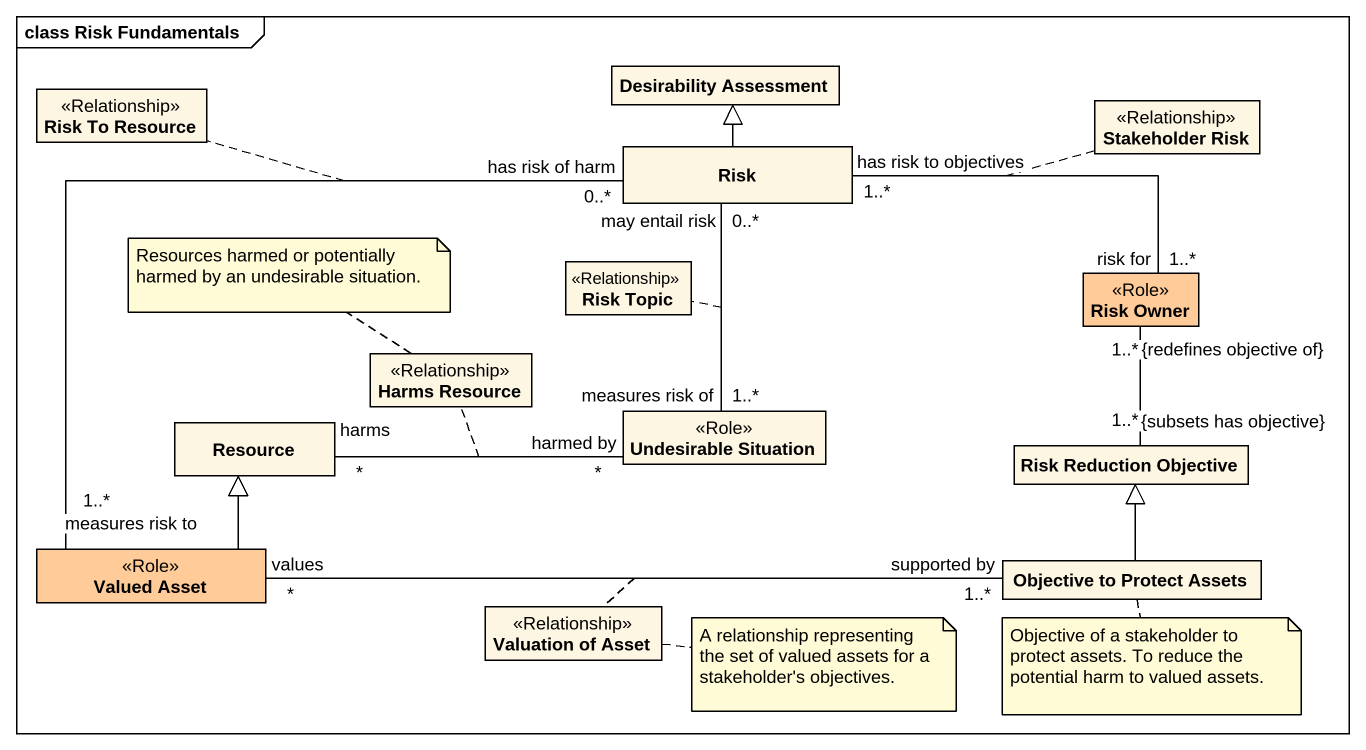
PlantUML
@startuml
mainframe class Risk Fundamentals
hide circle
hide empty members
class "Risk To Resource" as Risk_To_Resource <<Relationship>>
class "Desirability Assessment" as Desirability_Assessment
class Risk
class "Stakeholder Risk" as Stakeholder_Risk <<Relationship>>
class "Risk Topic" as Risk_Topic <<Relationship>>
class "Risk Owner" as Risk_Owner <<Role>> #FFCC99
class "Harms Resource" as Harms_Resource <<Relationship>>
class Resource
class "Undesirable Situation" as Undesirable_Situation <<Role>>
class "Risk Reduction Objective" as Risk_Reduction_Objective
class "Valued Asset" as Valued_Asset <<Role>> #FFCC99
class "Valuation of Asset" as Valuation_of_Asset <<Relationship>>
class "Objective to Protect Assets" as Objective_to_Protect_Assets
Risk -up-|> Desirability_Assessment
Risk "has risk to objectives\n1..*" -right- "risk for\n1..*" Risk_Owner
(Risk, Risk_Owner) .. Stakeholder_Risk
Risk "may entail risk\n0..*" -- "measures risk of\n1..*" Undesirable_Situation
(Risk, Undesirable_Situation) .. Risk_Topic
Risk "has risk of harm\n0..*" -- "measures risk to\n1..*" Valued_Asset
(Risk, Valued_Asset) .. Risk_To_Resource
Risk_Owner "1..*\n{redefines objective of}" -- "1..*\n{subsets has objective}" Risk_Reduction_Objective
Undesirable_Situation "harmed by\n*" -left- "harms\n*" Resource
(Undesirable_Situation, Resource) .. Harms_Resource
Valued_Asset -up-|> Resource
Objective_to_Protect_Assets -up-|> Risk_Reduction_Objective
Objective_to_Protect_Assets "supported by\n1..*" -left- "values\n*" Valued_Asset
(Objective_to_Protect_Assets, Valued_Asset) .. Valuation_of_Asset
note top of Harms_Resource : Resources harmed or potentially harmed by an undesirable situation.
note right of Valuation_of_Asset : A relationship representing the set of valued assets for a stakeholder's objectives.
note bottom of Objective_to_Protect_Assets : Objective of a stakeholder to protect assets. To reduce the potential harm to valued assets.
@enduml
